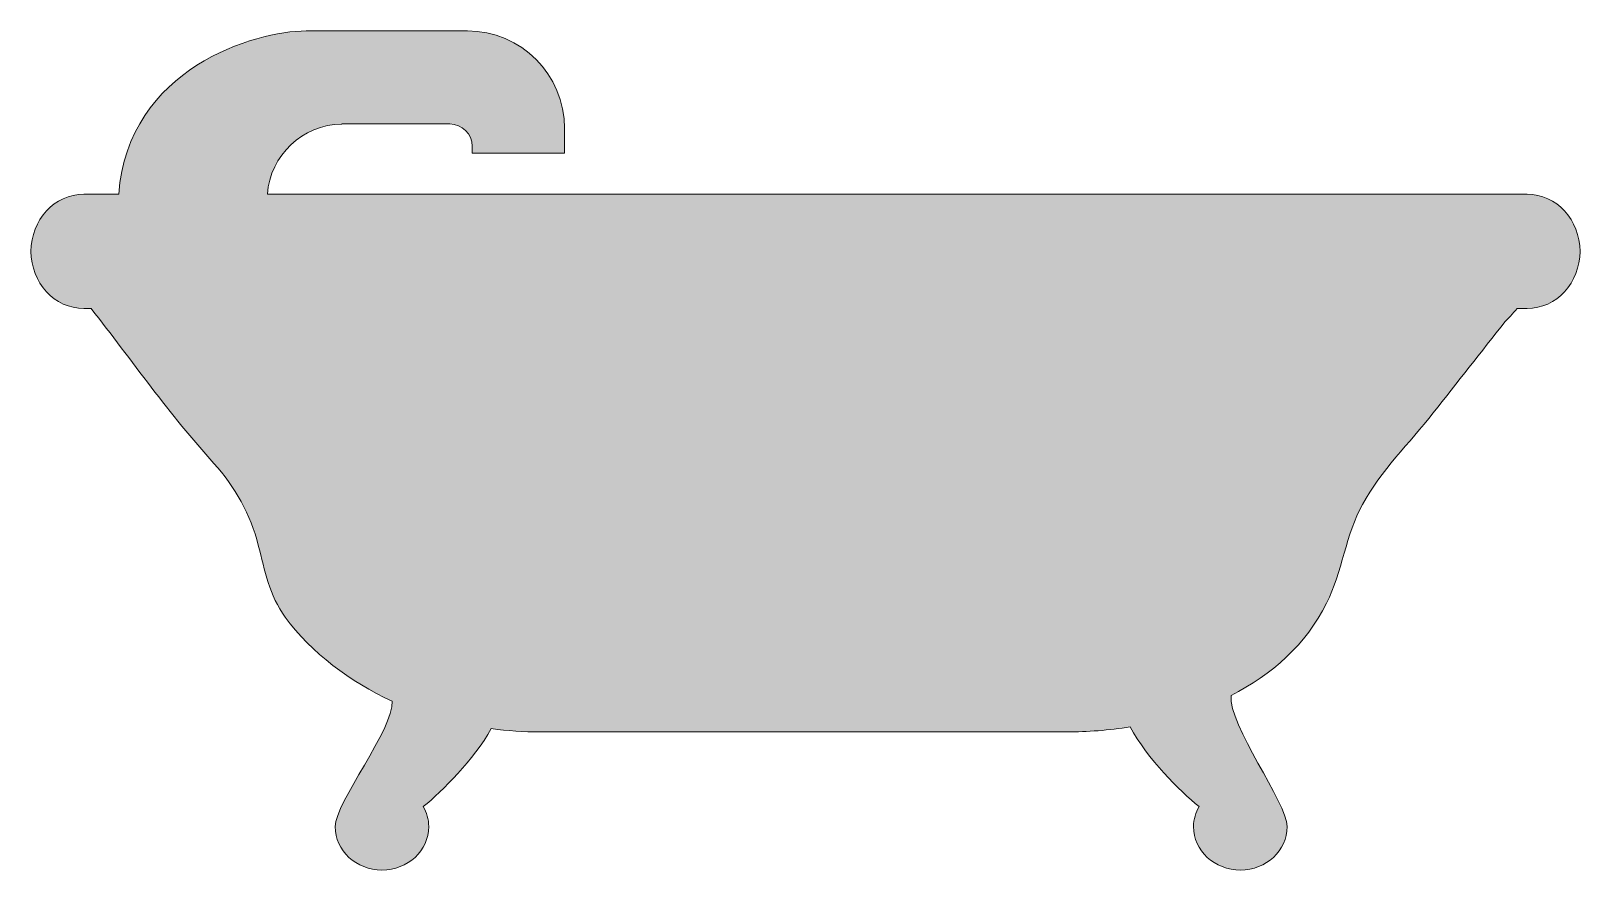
# Model space of a CAD drawing. Header units: inches. Extents: x 0 to 102, y 0 to 55.
import ezdxf

# ---------------------------------------------------------------- set-up
doc = ezdxf.new("R2010")
doc.units = ezdxf.units.IN
doc.header["$MEASUREMENT"] = 0
doc.layers.add('Layer 1', color=7, linetype='Continuous')

msp = doc.modelspace()

# ---------------------------------------------------------------- hatches: boundary and pattern name
at = {"layer": 'Layer 1', "true_color": 0xf6921e}
h = msp.add_hatch(color=30, dxfattribs=at)
h.dxf.hatch_style = 2
edge = h.paths.add_edge_path()
edge.add_spline(control_points=[(25.73, 4.16), (27, 5.2), (29.02, 7.21), (30.19, 9.28), (31.26, 9.14), (32.34, 9.06), (33.39, 9.06), (33.39, 9.06), (67.93, 9.06), (67.94, 9.06), (69.29, 9.06), (70.69, 9.17), (72.09, 9.39), (73.25, 7.28), (75.32, 5.21), (76.62, 4.16), (76.39, 3.77), (76.25, 3.33), (76.25, 2.85), (76.25, 1.27), (77.63, 0), (79.33, 0), (81.02, 0), (82.39, 1.27), (82.39, 2.85), (82.39, 4.42), (78.52, 9.53), (78.71, 11.46), (81.37, 12.81), (83.63, 14.78), (84.98, 17.51), (85.99, 19.54), (86.25, 22.04), (87.33, 23.99), (88.54, 26.19), (90.42, 28.02), (91.97, 29.99), (93.55, 31.99), (95.13, 33.99), (96.7, 35.99), (96.82, 36.13), (97.23, 36.52), (97.47, 36.84), (97.47, 36.84), (98.14, 36.84), (98.14, 36.84), (100.05, 36.84), (101.6, 38.52), (101.6, 40.59), (101.6, 42.66), (100.05, 44.34), (98.14, 44.34), (98.14, 44.34), (15.51, 44.34), (15.51, 44.34), (15.69, 46.89), (17.8, 48.9), (20.39, 48.94), (20.39, 48.94), (20.39, 48.95), (20.39, 48.95), (20.39, 48.95), (27.47, 48.95), (27.47, 48.95), (28.28, 48.95), (28.94, 48.29), (28.94, 47.48), (28.94, 47.48), (28.94, 47.03), (28.94, 47.03), (28.94, 47.03), (35, 47.03), (35, 47.03), (35, 47.03), (35, 48.66), (35, 48.66), (35, 52.19), (32.14, 55.05), (28.62, 55.05), (28.62, 55.05), (18.04, 55.05), (18.04, 55.05), (14.73, 55.05), (6.35, 52.61), (5.76, 44.34), (5.76, 44.34), (3.46, 44.34), (3.46, 44.34), (1.55, 44.34), (0, 42.66), (0, 40.59), (0, 38.52), (1.55, 36.84), (3.46, 36.84), (3.46, 36.84), (3.95, 36.84), (3.95, 36.84), (6.6, 33.45), (9.11, 29.85), (12, 26.68), (13.36, 25.19), (14.41, 23.27), (14.91, 21.32), (15.34, 19.62), (15.62, 18.03), (16.68, 16.58), (18.38, 14.25), (20.96, 12.34), (23.68, 11.08), (23.82, 9.27), (19.95, 4.42), (19.95, 2.85), (19.95, 1.27), (21.33, 0), (23.02, 0), (24.72, 0), (26.09, 1.27), (26.09, 2.85), (26.09, 3.33), (25.95, 3.77), (25.73, 4.16)], knot_values=[0, 0, 0, 0, 1, 1, 1, 2, 2, 2, 3, 3, 3, 4, 4, 4, 5, 5, 5, 6, 6, 6, 7, 7, 7, 8, 8, 8, 9, 9, 9, 10, 10, 10, 11, 11, 11, 12, 12, 12, 13, 13, 13, 14, 14, 14, 15, 15, 15, 16, 16, 16, 17, 17, 17, 18, 18, 18, 19, 19, 19, 20, 20, 20, 21, 21, 21, 22, 22, 22, 23, 23, 23, 24, 24, 24, 25, 25, 25, 26, 26, 26, 27, 27, 27, 28, 28, 28, 29, 29, 29, 30, 30, 30, 31, 31, 31, 32, 32, 32, 33, 33, 33, 34, 34, 34, 35, 35, 35, 36, 36, 36, 37, 37, 37, 38, 38, 38, 39, 39, 39, 40, 40, 40, 40], degree=3, periodic=1)

# ---------------------------------------------------------------- linework, layer by layer
at = {"layer": 'Layer 1', "lineweight": 0}
msp.add_open_spline([(25.73, 4.16), (27, 5.2), (29.02, 7.21), (30.19, 9.28), (31.26, 9.14), (32.34, 9.06), (33.39, 9.06), (33.39, 9.06), (67.93, 9.06), (67.94, 9.06), (69.29, 9.06), (70.69, 9.17), (72.09, 9.39), (73.25, 7.28), (75.32, 5.21), (76.62, 4.16), (76.39, 3.77), (76.25, 3.33), (76.25, 2.85), (76.25, 1.27), (77.63, 0), (79.33, 0), (81.02, 0), (82.39, 1.27), (82.39, 2.85), (82.39, 4.42), (78.52, 9.53), (78.71, 11.46), (81.37, 12.81), (83.63, 14.78), (84.98, 17.51), (85.99, 19.54), (86.25, 22.04), (87.33, 23.99), (88.54, 26.19), (90.42, 28.02), (91.97, 29.99), (93.55, 31.99), (95.13, 33.99), (96.7, 35.99), (96.82, 36.13), (97.23, 36.52), (97.47, 36.84), (97.47, 36.84), (98.14, 36.84), (98.14, 36.84), (100.05, 36.84), (101.6, 38.52), (101.6, 40.59), (101.6, 42.66), (100.05, 44.34), (98.14, 44.34), (98.14, 44.34), (15.51, 44.34), (15.51, 44.34), (15.69, 46.89), (17.8, 48.9), (20.39, 48.94), (20.39, 48.94), (20.39, 48.95), (20.39, 48.95), (20.39, 48.95), (27.47, 48.95), (27.47, 48.95), (28.28, 48.95), (28.94, 48.29), (28.94, 47.48), (28.94, 47.48), (28.94, 47.03), (28.94, 47.03), (28.94, 47.03), (35, 47.03), (35, 47.03), (35, 47.03), (35, 48.66), (35, 48.66), (35, 52.19), (32.14, 55.05), (28.62, 55.05), (28.62, 55.05), (18.04, 55.05), (18.04, 55.05), (14.73, 55.05), (6.35, 52.61), (5.76, 44.34), (5.76, 44.34), (3.46, 44.34), (3.46, 44.34), (1.55, 44.34), (0, 42.66), (0, 40.59), (0, 38.52), (1.55, 36.84), (3.46, 36.84), (3.46, 36.84), (3.95, 36.84), (3.95, 36.84), (6.6, 33.45), (9.11, 29.85), (12, 26.68), (13.36, 25.19), (14.41, 23.27), (14.91, 21.32), (15.34, 19.62), (15.62, 18.03), (16.68, 16.58), (18.38, 14.25), (20.96, 12.34), (23.68, 11.08), (23.82, 9.27), (19.95, 4.42), (19.95, 2.85), (19.95, 1.27), (21.33, 0), (23.02, 0), (24.72, 0), (26.09, 1.27), (26.09, 2.85), (26.09, 3.33), (25.95, 3.77), (25.73, 4.16)], degree=3, knots=[0, 0, 0, 0, 1, 1, 1, 2, 2, 2, 3, 3, 3, 4, 4, 4, 5, 5, 5, 6, 6, 6, 7, 7, 7, 8, 8, 8, 9, 9, 9, 10, 10, 10, 11, 11, 11, 12, 12, 12, 13, 13, 13, 14, 14, 14, 15, 15, 15, 16, 16, 16, 17, 17, 17, 18, 18, 18, 19, 19, 19, 20, 20, 20, 21, 21, 21, 22, 22, 22, 23, 23, 23, 24, 24, 24, 25, 25, 25, 26, 26, 26, 27, 27, 27, 28, 28, 28, 29, 29, 29, 30, 30, 30, 31, 31, 31, 32, 32, 32, 33, 33, 33, 34, 34, 34, 35, 35, 35, 36, 36, 36, 37, 37, 37, 38, 38, 38, 39, 39, 39, 40, 40, 40, 40], dxfattribs=at)

doc.saveas('drawing.dxf')
